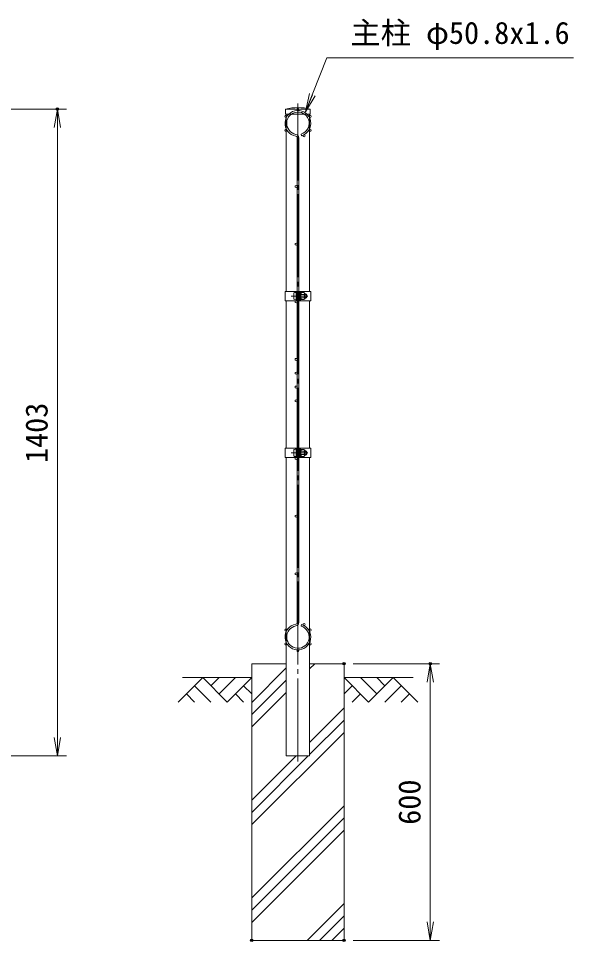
# Model space of a CAD drawing. Units: millimetres, scale not verified. Extents: x -4200 to 4200, y -2970 to 2970.
# Drawn here: x -529 to 674, y -508 to 1494 of the extents above; entities that cross this region are included whole.
import ezdxf
from ezdxf.enums import TextEntityAlignment as Align

# ---------------------------------------------------------------- set-up
doc = ezdxf.new("R2010")
doc.units = ezdxf.units.MM
doc.header["$LTSCALE"] = 10
doc.header["$PDMODE"] = 32
doc.header["$PDSIZE"] = 5
doc.linetypes.add('LONG_CHAIN', pattern=[21, 18, -1, 1, -1])
for name, color, linetype, lineweight in [('0-1_D-STR4', 7, 'Continuous', 9), ('0-2_D-STR-DIM', 7, 'Continuous', 9), ('0-3_0', 7, 'Continuous', 9), ('0-7_D-STR2', 7, 'Continuous', 9), ('0-8_D-STR1', 1, 'Continuous', 9), ('0-9_D-BMK', 2, 'LONG_CHAIN', 9), ('0-A_D-STR3', 3, 'Continuous', 9), ('0-B_D-BGD', 7, 'Continuous', 9), ('0-C_D-DCR-HCH', 7, 'Continuous', 9), ('0-D_D-STR-TXT', 7, 'Continuous', 9)]:
    doc.layers.add(name, color=color, linetype=linetype, lineweight=lineweight)
doc.layers.add('0-4_Defpoints', color=7, linetype='Continuous')
doc.styles.add('ＭＳ ゴシック', font='')
doc.styles.get('ＭＳ ゴシック').set_extended_font_data('MS Gothic')

# ---------------------------------------------------------------- blocks, each defined once
blk = doc.blocks.new('_Open')
at = {"layer": '0-3_0'}
blk.add_line((-10, 1.667), (0, 0), dxfattribs=at)
blk.add_lwpolyline([(-10, -1.667), (0, 0), (-10, 0)], dxfattribs=at)

msp = doc.modelspace()

# ---------------------------------------------------------------- linework, layer by layer
at = {"layer": '0-1_D-STR4'}
for p, q in [((-23.15, 94.21), (-23.15, -505.79)), ((51.45, 94.21), (-23.15, 94.21)), ((176.85, 94.21), (102.25, 94.21)), ((176.85, 94.21), (176.85, -505.79)), ((176.85, -505.79), (-23.15, -505.79))]:
    msp.add_line(p, q, dxfattribs=at)
at = {"layer": '0-2_D-STR-DIM'}
for p, q in [((-864.65, 1297.21), (-424.65, 1297.21)), ((-444.65, -65.79), (-444.65, 1257.21)), ((196.85, 94.21), (383.83, 94.21)), ((363.83, -465.79), (363.83, 54.21)), ((-1339.25, -105.79), (-424.65, -105.79)), ((196.85, -505.79), (383.83, -505.79))]:
    msp.add_line(p, q, dxfattribs=at)
at = {"layer": '0-4_Defpoints'}
for p in [(-444.65, 1297.21), (176.85, 94.21), (363.83, 94.21), (-23.15, -505.79), (176.85, -505.79)]:
    msp.add_point(p, dxfattribs=at)
at = {"layer": '0-7_D-STR2'}
for p, q in [((83.82, 1242.82), (84.85, 1239.37)), ((75.05, 1235.07), (75.05, 183.34)), ((78.65, 1235.07), (78.65, 183.34)), ((83.82, 175.59), (84.85, 179.04))]:
    msp.add_line(p, q, dxfattribs=at)
for centre in [(50.65, 1281.33), (76.85, 1296.46), (103.05, 1281.33), (50.65, 1251.08), (90.17, 1239.05), (103.05, 1251.08), (72.8, 1129.21), (72.8, 1004.21), (72.8, 879.21), (72.8, 754.21), (72.8, 724.21), (72.8, 694.21), (72.8, 664.21), (72.8, 539.21), (72.8, 414.21), (72.8, 289.21), (90.17, 179.37), (50.65, 167.33), (103.05, 167.33), (50.65, 137.08), (76.85, 121.96), (103.05, 137.08)]:
    msp.add_circle(centre, 2.25, dxfattribs=at)
for centre, radius, start, end in [((76.85, 1266.21), 28, 286.60421, 260.16066), ((76.85, 1266.21), 24.4, 286.60421, 260.16066), ((71.45, 1235.07), 7.2, 0, 80.16066), ((71.45, 1235.07), 3.6, 0, 80.16066), ((71.45, 183.34), 3.6, 279.83934, 0), ((71.45, 183.34), 7.2, 279.83934, 0), ((76.85, 152.21), 28, 99.83934, 73.39579), ((76.85, 152.21), 24.4, 99.83934, 73.39579)]:
    msp.add_arc(centre, radius, start, end, dxfattribs=at)
at = {"layer": '0-8_D-STR1'}
for p, q in [((103.45, 1297.21), (50.25, 1297.21)), ((50.25, 1297.21), (50.25, 1286.21)), ((103.45, 1286.21), (50.25, 1286.21)), ((51.45, 1286.21), (51.45, 901.46)), ((102.25, 901.46), (102.25, 1286.21)), ((103.45, 1286.21), (103.45, 1297.21)), ((51.45, 881.46), (51.45, 561.46)), ((102.25, 561.46), (102.25, 881.46)), ((51.45, 541.46), (51.45, -105.79)), ((102.25, -105.79), (102.25, 541.46)), ((51.45, -105.79), (102.25, -105.79))]:
    msp.add_line(p, q, dxfattribs=at)
msp.add_arc((76.85, 1180.78), 119.43, 77.13052, 102.86948, dxfattribs=at)
at = {"layer": '0-9_D-BMK'}
for p, q in [((76.85, -117.79), (76.85, 1309.21)), ((62.43, 891.46), (98.17, 891.46)), ((62.43, 551.46), (98.17, 551.46))]:
    msp.add_line(p, q, dxfattribs=at)
at = {"layer": '0-A_D-STR3'}
for p, q in [((49.15, 901.46), (75.05, 901.46)), ((49.15, 901.46), (49.15, 881.46)), ((72.75, 881.46), (72.75, 901.46)), ((75.05, 881.46), (75.05, 901.46)), ((78.65, 881.46), (78.65, 901.46)), ((78.65, 901.46), (104.55, 901.46)), ((80.95, 881.46), (80.95, 901.46)), ((104.55, 901.46), (104.55, 881.46)), ((49.15, 881.46), (75.05, 881.46)), ((67.95, 897.96), (67.95, 884.96)), ((72.75, 899.46), (72.75, 883.46)), ((75.05, 895.46), (78.65, 895.46)), ((75.05, 894.78), (78.65, 894.78)), ((75.05, 888.13), (78.65, 888.13)), ((75.05, 887.46), (78.65, 887.46)), ((78.65, 881.46), (104.55, 881.46)), ((80.95, 895.96), (81.34, 899.12)), ((80.95, 895.96), (80.95, 886.96)), ((80.95, 886.96), (81.34, 883.79)), ((83.1, 899.21), (81.44, 899.21)), ((83.08, 883.71), (81.44, 883.71)), ((83.15, 891.46), (83.15, 899.18)), ((89.94, 895.21), (83.15, 895.21)), ((83.15, 891.46), (83.15, 883.73)), ((89.94, 887.7), (83.15, 887.7)), ((83.25, 898.96), (83.2, 899.13)), ((89.94, 898.96), (83.25, 898.96)), ((89.94, 883.95), (83.25, 883.95)), ((92.45, 896.46), (92.45, 886.46)), ((92.45, 895.46), (95.75, 895.46)), ((92.45, 894.78), (96.07, 894.78)), ((92.45, 888.13), (96.07, 888.13)), ((92.45, 887.46), (95.75, 887.46)), ((95.75, 895.46), (95.75, 887.46)), ((49.15, 561.46), (75.05, 561.46)), ((49.15, 561.46), (49.15, 541.46)), ((72.75, 541.46), (72.75, 561.46)), ((75.05, 541.46), (75.05, 561.46)), ((78.65, 541.46), (78.65, 561.46)), ((78.65, 561.46), (104.55, 561.46)), ((80.95, 541.46), (80.95, 561.46)), ((104.55, 561.46), (104.55, 541.46)), ((49.15, 541.46), (75.05, 541.46)), ((67.95, 557.96), (67.95, 544.96)), ((72.75, 559.46), (72.75, 543.46)), ((75.05, 555.46), (78.65, 555.46)), ((75.05, 554.78), (78.65, 554.78)), ((75.05, 548.13), (78.65, 548.13)), ((75.05, 547.46), (78.65, 547.46)), ((78.65, 541.46), (104.55, 541.46)), ((80.95, 555.96), (81.34, 559.12)), ((80.95, 555.96), (80.95, 546.96)), ((80.95, 546.96), (81.34, 543.79)), ((83.1, 559.21), (81.44, 559.21)), ((83.08, 543.71), (81.44, 543.71)), ((83.15, 551.46), (83.15, 559.18)), ((89.94, 555.21), (83.15, 555.21)), ((83.15, 551.46), (83.15, 543.73)), ((89.94, 547.7), (83.15, 547.7)), ((83.25, 558.96), (83.2, 559.13)), ((89.94, 558.96), (83.25, 558.96)), ((89.94, 543.95), (83.25, 543.95)), ((92.45, 556.46), (92.45, 546.46)), ((92.45, 555.46), (95.75, 555.46)), ((92.45, 554.78), (96.07, 554.78)), ((92.45, 548.13), (96.07, 548.13)), ((92.45, 547.46), (95.75, 547.46)), ((95.75, 555.46), (95.75, 547.46))]:
    msp.add_line(p, q, dxfattribs=at)
for centre, radius, start, end in [((81.44, 899.11), 0.1, 90, 173), ((81.44, 883.81), 0.1, 187, 270), ((83.08, 883.81), 0.1, 270, 337.2244), ((83.1, 899.11), 0.1, 15, 90), ((78.27, 897.08), 5.32, 339.37322, 22.7756), ((78.27, 885.83), 5.32, 337.2244, 20.62678), ((62.39, 891.46), 21.19, 0, 10.20031), ((62.39, 891.46), 21.19, 349.79969, 0), ((84.18, 891.46), 6.87, 0, 33.09348), ((84.18, 891.46), 6.87, 326.90652, 0), ((88.93, 897.09), 2.13, 298.45309, 61.54691), ((85.67, 892.2), 8, 32.13463, 57.68315), ((88.93, 885.83), 2.13, 298.45309, 61.54691), ((85.67, 890.71), 8, 302.31685, 327.86537), ((88.25, 891.46), 8.5, 331.92751, 28.07249), ((81.44, 559.11), 0.1, 90, 173), ((81.44, 543.81), 0.1, 187, 270), ((83.08, 543.81), 0.1, 270, 337.2244), ((83.1, 559.11), 0.1, 15, 90), ((78.27, 557.08), 5.32, 339.37322, 22.7756), ((78.27, 545.83), 5.32, 337.2244, 20.62678), ((62.39, 551.46), 21.19, 0, 10.20031), ((62.39, 551.46), 21.19, 349.79969, 0), ((84.18, 551.46), 6.87, 0, 33.09348), ((84.18, 551.46), 6.87, 326.90652, 0), ((88.93, 557.09), 2.13, 298.45309, 61.54691), ((85.67, 552.2), 8, 32.13463, 57.68315), ((88.93, 545.83), 2.13, 298.45309, 61.54691), ((85.67, 550.71), 8, 302.31685, 327.86537), ((88.25, 551.46), 8.5, 331.92751, 28.07249)]:
    msp.add_arc(centre, radius, start, end, dxfattribs=at)
for centre, start_param, end_param in [((72.75, 897.96), 1.5707963, 3.1415927), ((72.75, 884.96), 3.1415927, 4.712389), ((72.75, 557.96), 1.5707963, 3.1415927), ((72.75, 544.96), 3.1415927, 4.712389)]:
    msp.add_ellipse(centre, major_axis=(4.8, 0), ratio=0.3125, start_param=start_param, end_param=end_param, dxfattribs=at)
at = {"layer": '0-B_D-BGD'}
for p, q in [((-173.15, 64.21), (-23.15, 64.21)), ((326.85, 64.21), (176.85, 64.21))]:
    msp.add_line(p, q, dxfattribs=at)
at = {"layer": '0-C_D-DCR-HCH'}
for p, q in [((-23.15, 10.42), (51.45, 85.02)), ((102.25, 82.78), (113.67, 94.21)), ((-129.58, 64.21), (-182.79, 10.99)), ((-129.58, 64.21), (-76.36, 10.99)), ((-111.84, 46.47), (-94.1, 64.21)), ((-94.1, 28.73), (-58.63, 64.21)), ((-76.36, 10.99), (-23.15, 64.21)), ((230.06, 10.99), (176.85, 64.21)), ((247.8, 28.73), (212.32, 64.21)), ((283.27, 64.21), (230.06, 10.99)), ((265.63, 46.38), (247.8, 64.21)), ((283.27, 64.21), (336.48, 10.99)), ((-147.31, 46.47), (-111.68, 10.99)), ((-40.89, 46.47), (-23.15, 28.81)), ((-23.15, -16.1), (51.45, 58.5)), ((194.59, 46.47), (176.85, 28.81)), ((301.01, 46.47), (265.37, 10.99)), ((-165.05, 28.73), (-147.23, 10.99)), ((-58.63, 28.73), (-40.81, 10.99)), ((-23.15, -42.62), (51.45, 31.98)), ((212.32, 28.73), (194.5, 10.99)), ((318.75, 28.73), (300.93, 10.99)), ((102.25, -76.31), (176.85, -1.71)), ((102.25, -102.83), (176.85, -28.23)), ((-23.15, -254.75), (176.85, -54.75)), ((-23.15, -228.23), (99.29, -105.79)), ((-23.15, -201.71), (72.77, -105.79)), ((-23.15, -413.85), (176.85, -213.85)), ((-23.15, -440.36), (176.85, -240.36)), ((-23.15, -466.88), (176.85, -266.88)), ((97.03, -505.79), (176.85, -425.98)), ((123.55, -505.79), (176.85, -452.5)), ((150.07, -505.79), (176.85, -479.01))]:
    msp.add_line(p, q, dxfattribs=at)
msp.add_lwpolyline([(176.85, 94.21), (102.25, 94.21), (102.25, -105.79), (51.45, -105.79), (51.45, 94.21), (-23.15, 94.21), (-23.15, -505.79), (176.85, -505.79)], close=True, dxfattribs=at)
at = {"layer": '0-D_D-STR-TXT'}
msp.add_lwpolyline([(674.37, 1407.93), (139.69, 1407.93), (94.2, 1292.99)], dxfattribs=at)

# ---------------------------------------------------------------- block references
at = {"layer": '0-2_D-STR-DIM', "xscale": 4, "yscale": 4}
for p, rotation in [((-444.65, 1297.21), 90), ((363.83, 94.21), 90), ((-444.65, -105.79), 270), ((363.83, -505.79), 270)]:
    msp.add_blockref('_Open', p, dxfattribs=dict(at, rotation=rotation))
at = {"layer": '0-D_D-STR-TXT', "xscale": 4, "yscale": 4, "rotation": 248.409}
msp.add_blockref('_Open', (93.46, 1291.13), dxfattribs=at)

# ---------------------------------------------------------------- texts
at = {"layer": '0-2_D-STR-DIM', "style": 'ＭＳ ゴシック'}
for s, p in [('1403', (-451.4, 529.46)), ('600', (357.08, -255.04))]:
    msp.add_text(s, height=48.09, rotation=90, dxfattribs=at).set_placement(p, align=Align.BOTTOM_LEFT)
at = {"layer": '0-D_D-STR-TXT', "style": 'ＭＳ ゴシック'}
msp.add_text('主柱 φ50.8x1.6', height=48.09, dxfattribs=at).set_placement((190.61, 1423.95), align=Align.BOTTOM_LEFT)

doc.saveas('drawing.dxf')
